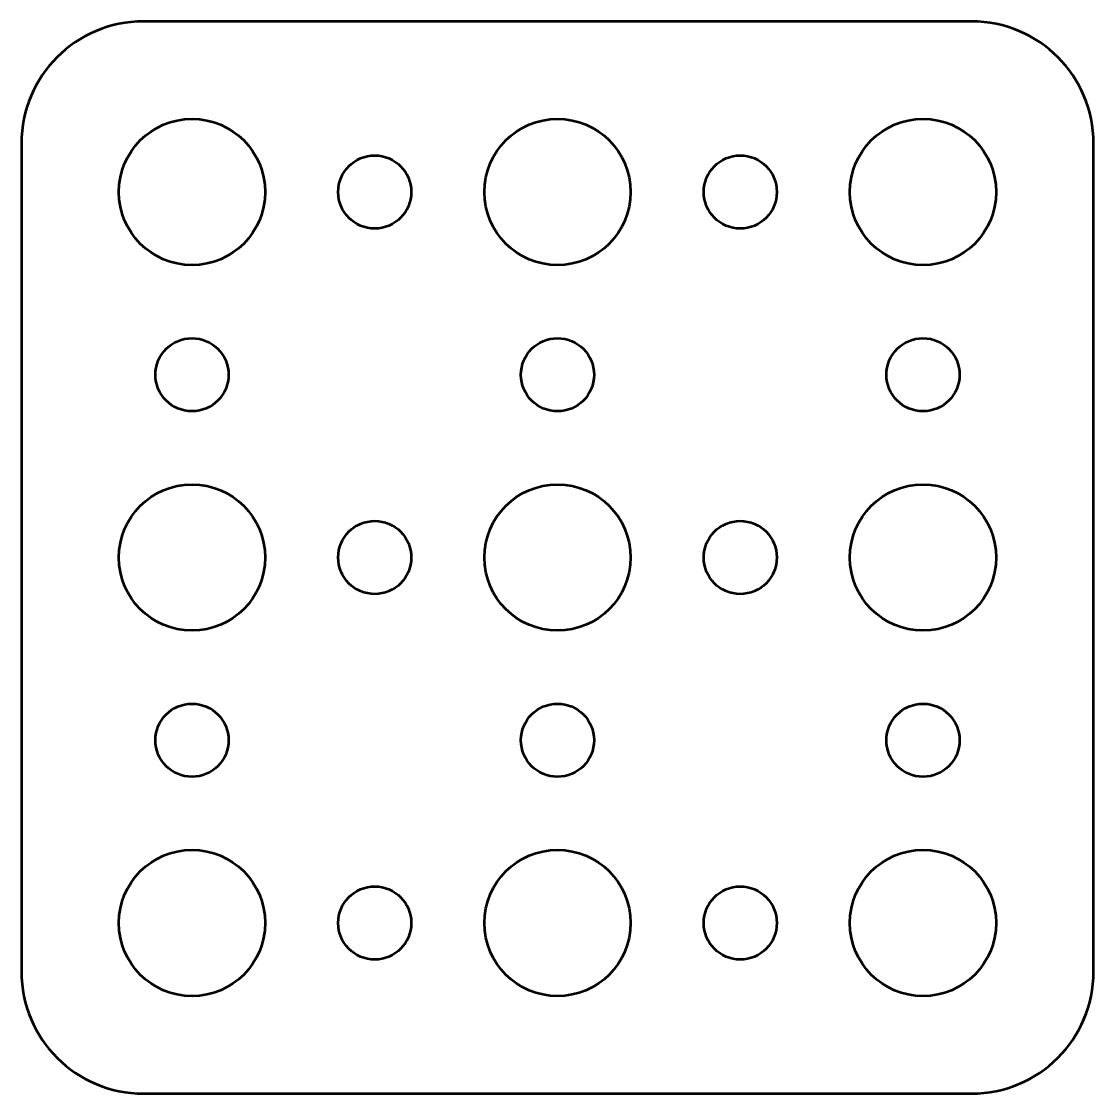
# Model space of a CAD drawing. Header units: centimetres. Extents: x -32.7 to 32.7, y -29.5 to 43.7.
# Drawn here: x -21.7 to -17.3, y 21.8 to 26.2 of the extents above; entities that cross this region are included whole.
import ezdxf

# ---------------------------------------------------------------- set-up
doc = ezdxf.new("R2010")
doc.units = ezdxf.units.CM
doc.header["$MEASUREMENT"] = 0
doc.layers.add('Layer 1', color=7, linetype='Continuous')

msp = doc.modelspace()

# ---------------------------------------------------------------- linework, layer by layer
at = {"layer": 'Layer 1', "lineweight": 53}
for centre, major_axis in [((-20.99999, 25.49999), (0, 0.30001)), ((-19.49999, 25.49999), (0, 0.30001)), ((-17.99999, 25.49999), (0, 0.30001)), ((-20.25, 25.5), (0, 0.15)), ((-18.75, 25.5), (0, 0.15)), ((-21, 24.75), (0, 0.15)), ((-19.5, 24.75), (0, 0.15)), ((-18, 24.75), (0, 0.15)), ((-20.99999, 23.99999), (0, 0.30001)), ((-19.49999, 23.99999), (0, 0.30001)), ((-17.99999, 23.99999), (0, 0.30001)), ((-20.25, 24), (0, 0.15)), ((-18.75, 24), (0, 0.15)), ((-21, 23.25), (0, 0.15)), ((-19.5, 23.25), (0, 0.15)), ((-18, 23.25), (0, 0.15)), ((-20.99999, 22.49999), (0, 0.30001)), ((-19.49999, 22.49999), (0, 0.30001)), ((-17.99999, 22.49999), (0, 0.30001)), ((-20.25, 22.5), (0, 0.15)), ((-18.75, 22.5), (0, 0.15))]:
    msp.add_ellipse(centre, major_axis=major_axis, ratio=1, dxfattribs=at)
msp.add_open_spline([(-21.7, 22.3), (-21.7, 22.3), (-21.7, 25.7), (-21.7, 25.7), (-21.7, 25.7), (-21.7, 25.97614), (-21.47614, 26.2), (-21.2, 26.2), (-21.2, 26.2), (-21.2, 26.2), (-17.8, 26.2), (-17.8, 26.2), (-17.8, 26.2), (-17.52386, 26.2), (-17.3, 25.97614), (-17.3, 25.7), (-17.3, 25.7), (-17.3, 25.7), (-17.3, 22.3), (-17.3, 22.3), (-17.3, 22.3), (-17.3, 22.02386), (-17.52386, 21.8), (-17.8, 21.8), (-17.8, 21.8), (-17.8, 21.8), (-21.2, 21.8), (-21.2, 21.8), (-21.2, 21.8), (-21.47614, 21.8), (-21.7, 22.02386), (-21.7, 22.3)], degree=3, knots=[0, 0, 0, 0, 0.1111111, 0.1111111, 0.1111111, 0.1111111, 0.2222222, 0.2222222, 0.2222222, 0.2222222, 0.3333333, 0.3333333, 0.3333333, 0.3333333, 0.4444444, 0.4444444, 0.4444444, 0.4444444, 0.5555556, 0.5555556, 0.5555556, 0.5555556, 0.6666667, 0.6666667, 0.6666667, 0.6666667, 0.7777778, 0.7777778, 0.7777778, 0.7777778, 1, 1, 1, 1], dxfattribs=at)

doc.saveas('drawing.dxf')
